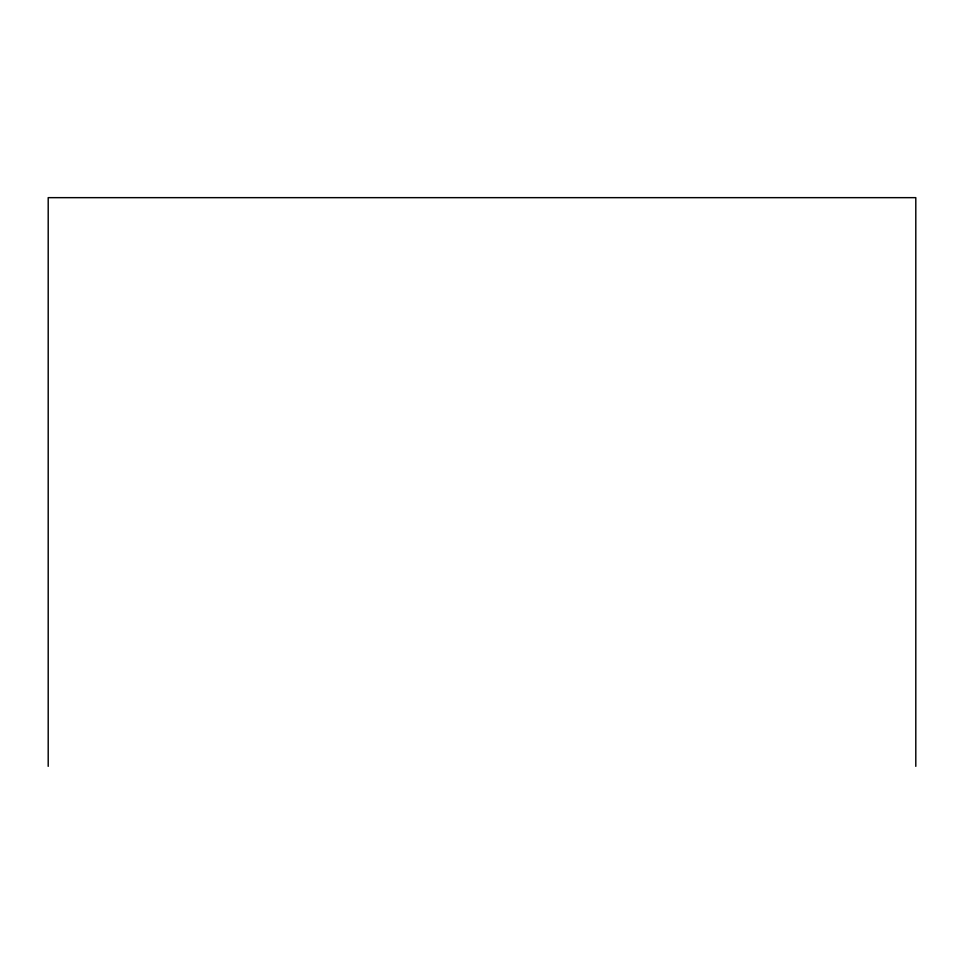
<?xml version="1.0" encoding="UTF-8"?>
<svg xmlns="http://www.w3.org/2000/svg" width="964" height="964" viewBox="0 0 964 964"><rect width="100%" height="100%" fill="white"/><g stroke="black" fill="none" stroke-linecap="round" stroke-linejoin="round"><path stroke-width="1.45" d="M915.8 766.344L915.8 197.656L48.2 197.656L48.2 766.344"/></g></svg>
